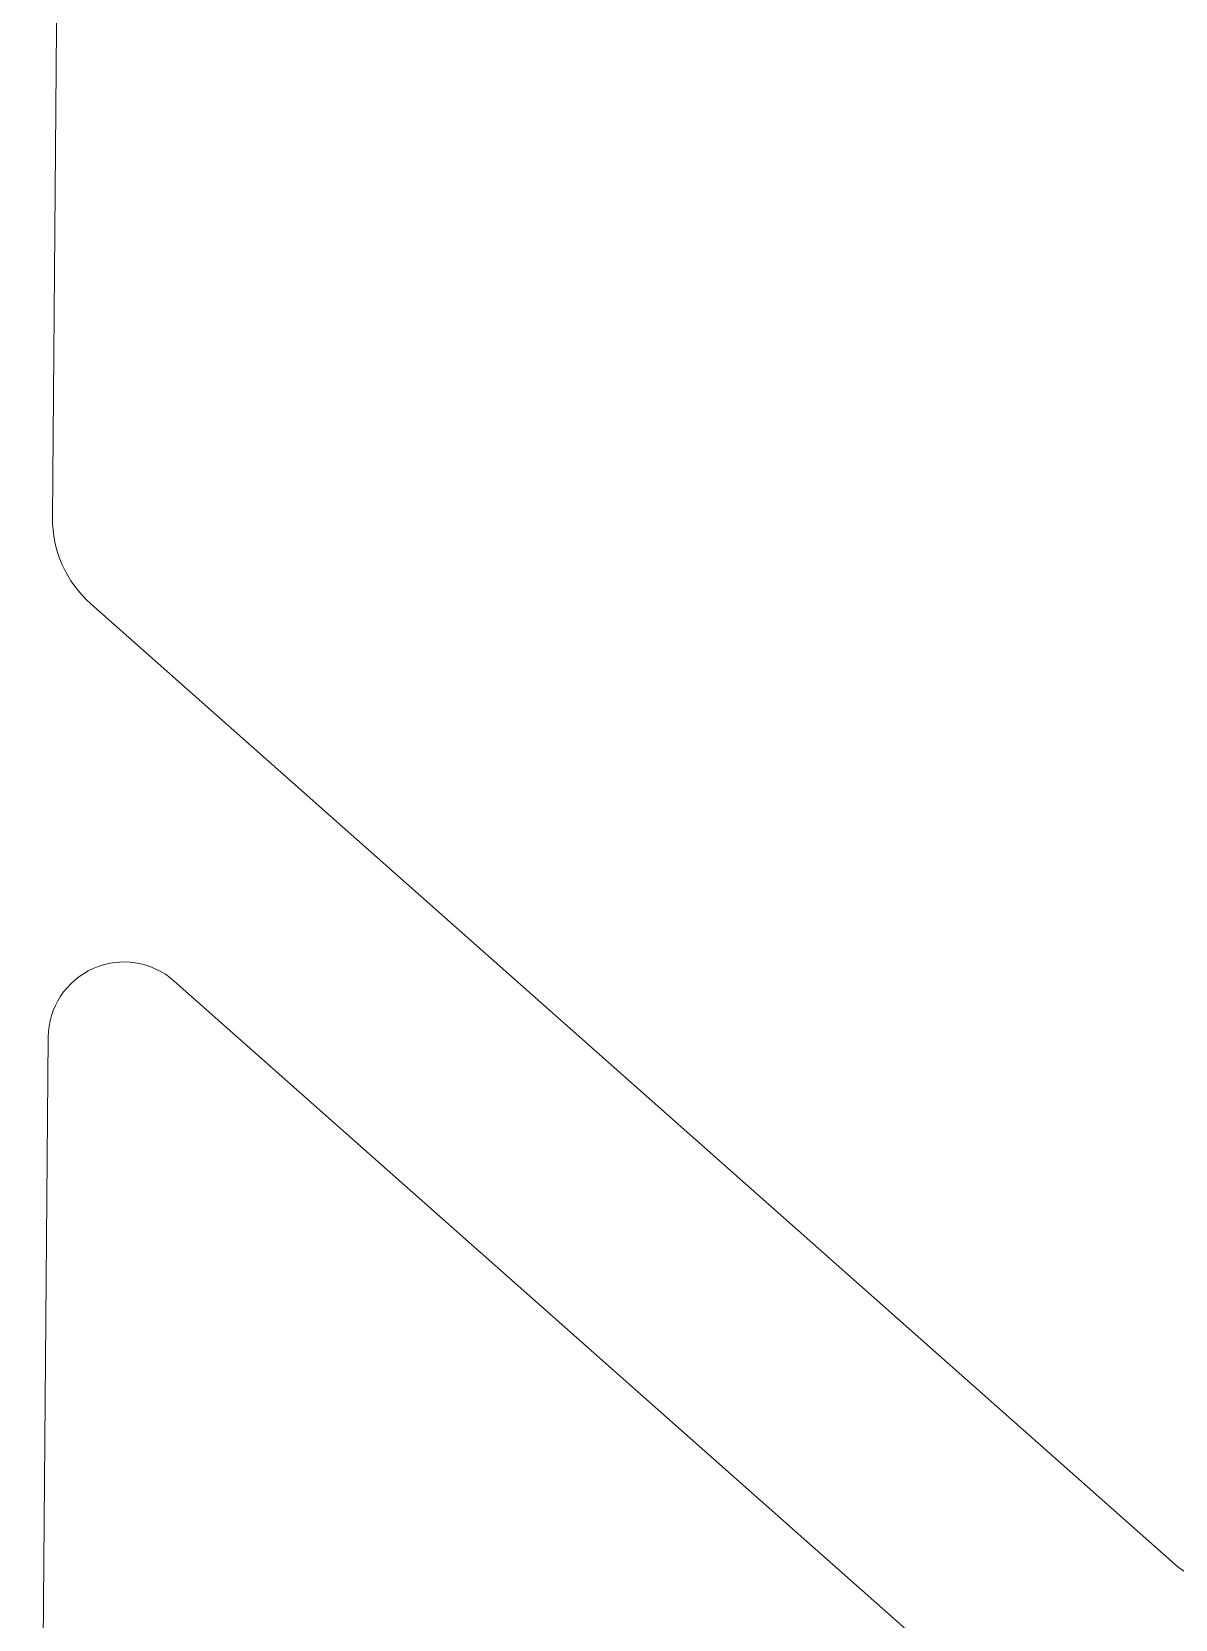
# Model space of a CAD drawing. Extents: x 0 to 531375, y 0 to 4335249.
# Drawn here: x 497774.7 to 497925.7, y 4326307.7 to 4326517.4 of the extents above; entities that cross this region are included whole.
import ezdxf

# ---------------------------------------------------------------- set-up
doc = ezdxf.new("R2010")
doc.units = 0
doc.layers.get('0').update_dxf_attribs({"lineweight": 15})
doc.layers.add('DL', color=7, linetype='Continuous', lineweight=15)
doc.layers.add('ZHUCIBX', color=7, linetype='Continuous', lineweight=15)

msp = doc.modelspace()

# ---------------------------------------------------------------- linework, layer by layer
at = {"color": 7}
for points in [[(497778.43614, 4326577.38778), (497777.40631, 4326453.18238)], [(497782.4582, 4326441.831), (497925.69294, 4326314.9189)], [(497793.469, 4326391.99295), (497939.00839, 4326263.03883)], [(497774.66971, 4326123.12681), (497776.83759, 4326384.59119)]]:
    msp.add_lwpolyline(points, dxfattribs=at)
for points in [[(497777.40631, 4326453.18238, 0.216813961), (497782.4582, 4326441.831)], [(497793.469, 4326391.99295, 0.643636632), (497776.83759, 4326384.59119)], [(497925.69294, 4326314.9189, 0.64601071), (497942.32468, 4326322.38773)]]:
    msp.add_lwpolyline(points, format="xyb", dxfattribs=at)
at = {"layer": 'DL', "color": 7}
for points in [[(497778.43614, 4326577.38778), (497777.40631, 4326453.18238)], [(497782.4582, 4326441.831), (497925.69294, 4326314.9189)], [(497793.469, 4326391.99295), (497939.00839, 4326263.03883)], [(497774.66971, 4326123.12681), (497776.83759, 4326384.59119)]]:
    msp.add_lwpolyline(points, dxfattribs=at)
for points in [[(497777.40631, 4326453.18238, 0.216813961), (497782.4582, 4326441.831)], [(497793.469, 4326391.99295, 0.643636632), (497776.83759, 4326384.59119)], [(497925.69294, 4326314.9189, 0.64601071), (497942.32468, 4326322.38773)]]:
    msp.add_lwpolyline(points, format="xyb", dxfattribs=at)
at = {"layer": 'ZHUCIBX', "color": 7}
for points in [[(497782.4582, 4326441.831), (497925.69294, 4326314.9189)], [(497793.469, 4326391.99295), (497939.00839, 4326263.03883)]]:
    msp.add_lwpolyline(points, dxfattribs=at)
msp.add_lwpolyline([(497925.69294, 4326314.9189, 0.64601071), (497942.32468, 4326322.38773)], format="xyb", dxfattribs=at)

doc.saveas('drawing.dxf')
